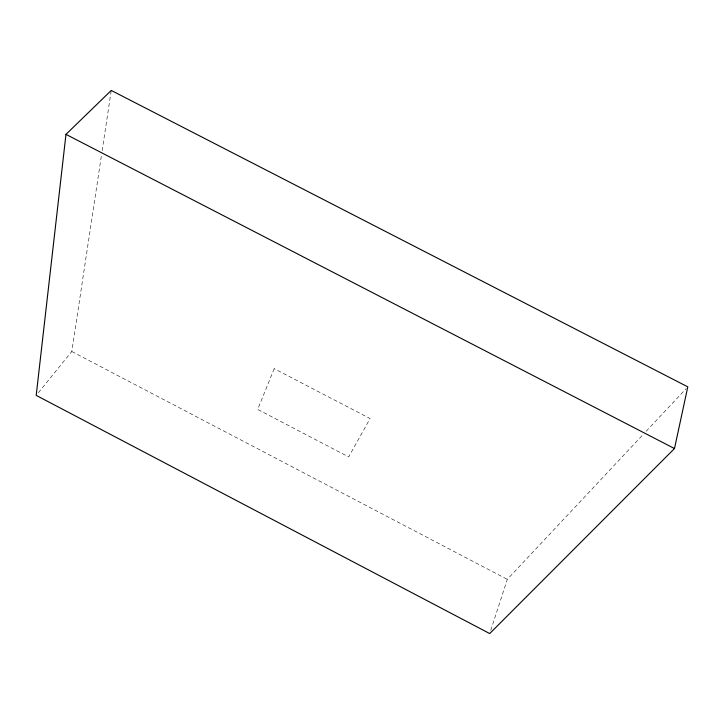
<?xml version="1.0" encoding="UTF-8"?>
<svg xmlns="http://www.w3.org/2000/svg" width="724" height="724" viewBox="0 0 724 724"><rect width="100%" height="100%" fill="white"/><g stroke="black" fill="none" stroke-linecap="round" stroke-linejoin="round"><path stroke-width="0.54" stroke-dasharray="3.62 2.71" d="M38.336 392.743L71.794 351.502L101.469 155.144M102.147 150.683L111.252 90.437M490.736 630.378L507.307 579.363L643.066 434.572M646.143 431.278L686.261 388.498M71.794 351.502L507.307 579.363M274.188 368.652L257.681 409.431L348.669 456.925L370.082 418.553L274.188 368.652"/><path stroke-width="1.09" d="M65.975 134.365L36.2 395.376L489.705 633.563L674.487 448.545L687.8 386.851L111.252 90.437L65.975 134.365L674.487 448.545"/></g></svg>
